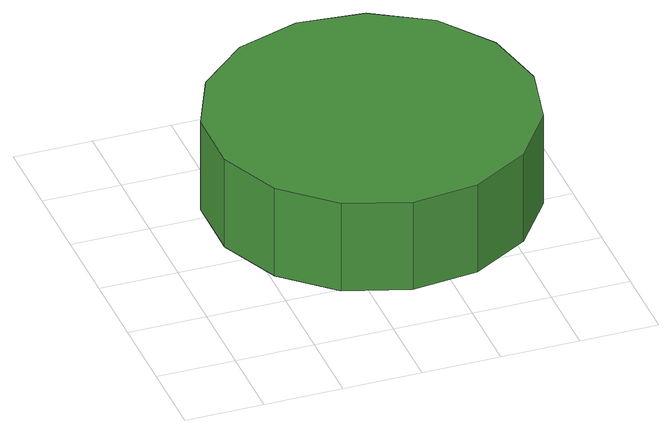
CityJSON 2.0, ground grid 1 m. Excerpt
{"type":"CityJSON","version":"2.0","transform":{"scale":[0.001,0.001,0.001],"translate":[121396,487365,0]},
"CityObjects":{
"tree1":{"type":"SolitaryVegetationObject","attributes":{"function":"something"},"geometry":[{"type":"MultiSurface","lod":"1","boundaries":[[[0,1,2,3,4,5,6,7,8,9,10,11,12,13,14]],[[15,16,17,18,19,20,21,22,23,24,25,26,27,28,29]],[[0,29,28,1]],[[1,28,27,2]],[[2,27,26,3]],[[3,26,25,4]],[[4,25,24,5]],[[5,24,23,6]],[[6,23,22,7]],[[7,22,21,8]],[[8,21,20,9]],[[9,20,19,10]],[[10,19,18,11]],[[11,18,17,12]],[[12,17,16,13]],[[13,16,15,14]],[[14,15,29,0]]]}]}
},
"vertices":[
[4775,2758,1675],[4597,3594,1675],[4095,4286,1675],[3354,4714,1675],[2504,4803,1675],[1691,4539,1675],[1056,3967,1675],[708,3186,1675],[708,2331,1675],[1056,1550,1675],[1691,978,1675],[2504,713,1675],[3354,803,1675],[4095,1230,1675],[4597,1922,1675],[4597,1922,425],[4095,1230,425],[3354,803,425],[2504,713,425],[1691,978,425],[1056,1550,425],[708,2331,425],[708,3186,425],[1056,3967,425],[1691,4539,425],[2504,4803,425],[3354,4714,425],[4095,4286,425],[4597,3594,425],[4775,2758,425]
]}
